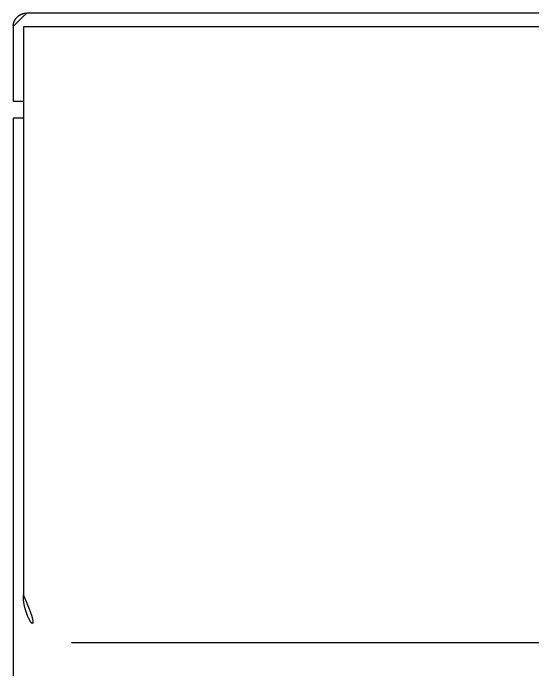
# Model space of a CAD drawing. Extents: x 16296660632 to 16296676784, y -37409619871 to -37409616699.
# Drawn here: x 16296675426.1 to 16296675502, y -37409617348.3 to -37409617252.4 of the extents above; entities that cross this region are included whole.
import ezdxf

# ---------------------------------------------------------------- set-up
doc = ezdxf.new("R2010")
doc.units = 0
doc.header["$LTSCALE"] = 10
doc.header["$MEASUREMENT"] = 0
doc.layers.add('BODY', color=7, linetype='CONTINUOUS')
doc.layers.add('MAKE2D VISIBLE LINES', color=7, linetype='CONTINUOUS')

msp = doc.modelspace()

# ---------------------------------------------------------------- linework, layer by layer
at = {"layer": 'BODY'}
for p, q in [((16296675556.565, -37409617254.377), (16296675427.565, -37409617254.377)), ((16296675427.565, -37409617254.377), (16296675427.565, -37409617337.377)), ((16296675549.565, -37409617344.377), (16296675434.565, -37409617344.377))]:
    msp.add_line(p, q, dxfattribs=at)
msp.add_arc((16296675434.565, -37409617337.377), 7, 180, 270, dxfattribs=at)
at = {"layer": 'MAKE2D VISIBLE LINES'}
for p, q in [((16296675556.065, -37409617252.377), (16296675428.065, -37409617252.377)), ((16296675426.065, -37409617254.377), (16296675426.065, -37409617265.227)), ((16296675426.065, -37409617265.227), (16296675427.565, -37409617265.227)), ((16296675426.065, -37409617267.727), (16296675426.065, -37409617313.566)), ((16296675427.565, -37409617267.727), (16296675426.065, -37409617267.727)), ((16296675426.065, -37409617313.566), (16296675426.065, -37409617399.577))]:
    msp.add_line(p, q, dxfattribs=at)
msp.add_rational_spline([(16296675428.065, -37409617252.377), (16296675427.236, -37409617252.377), (16296675426.651, -37409617252.963), (16296675426.065, -37409617253.548), (16296675426.065, -37409617254.377)], [1, 0.92387713258, 1, 0.92387713257, 1], degree=2, knots=[0, 0, 0, 1.570579, 1.570579, 3.141158, 3.141158, 3.141158], dxfattribs=at)

doc.saveas('drawing.dxf')
